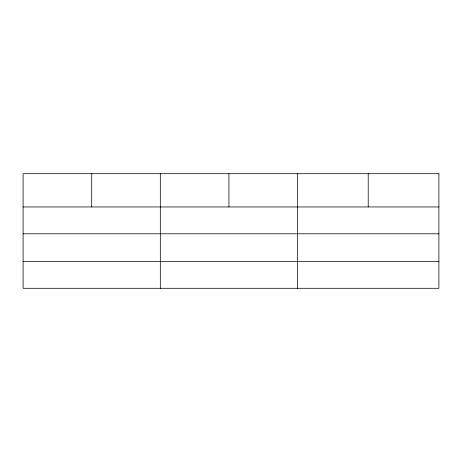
<?xml version="1.0" encoding="UTF-8"?>
<svg xmlns="http://www.w3.org/2000/svg" width="462" height="462" viewBox="0 0 462 462"><rect width="100%" height="100%" fill="white"/><g stroke="black" fill="none" stroke-linecap="round" stroke-linejoin="round"><path stroke-width="0.69" d="M23.1 206.953L438.9 206.953M23.1 233.795L438.9 233.795M23.1 261.452L438.9 261.452M368.214 173.706L368.214 206.953M297.528 173.706L297.528 288.294M228.921 173.706L228.921 206.953M160.314 173.706L160.314 288.294M91.707 173.706L91.707 206.953M438.9 173.706L23.1 173.706L23.1 288.294L438.9 288.294L438.9 173.706"/></g></svg>
